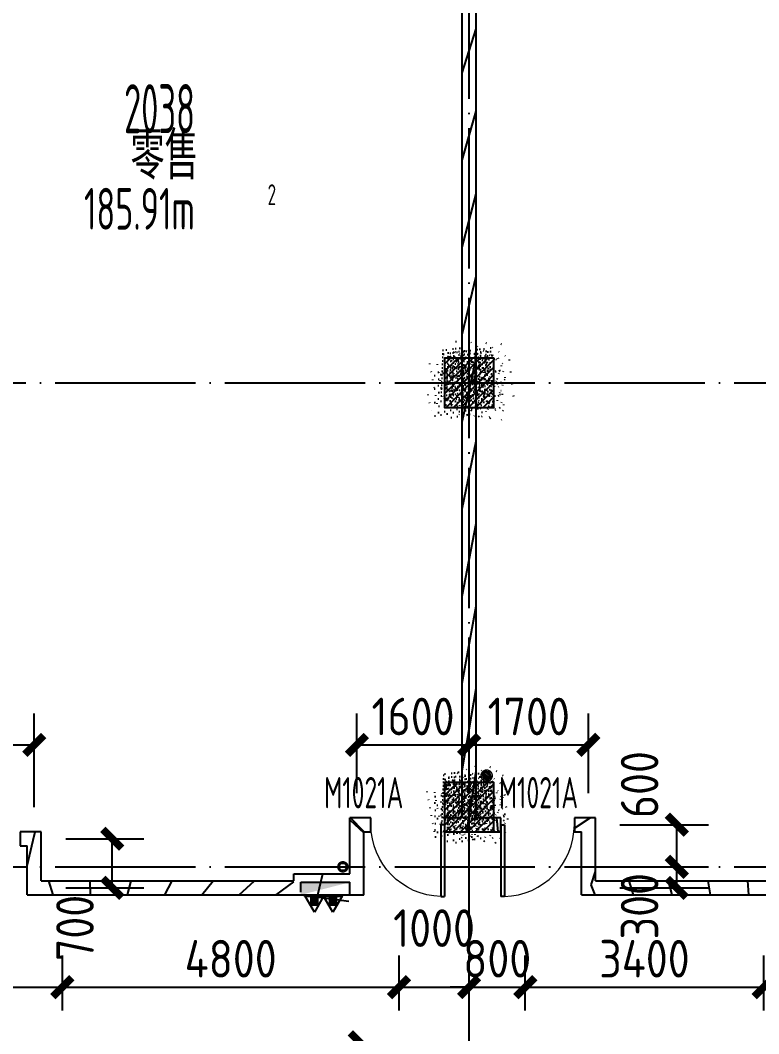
# Model space of a CAD drawing. Header units: inches. Extents: x 0 to 1813292486, y 0 to 3473589894.
# Drawn here: x 600669786 to 600680315, y 3473218138 to 3473232587 of the extents above; entities that cross this region are included whole.
import ezdxf
from ezdxf.enums import TextEntityAlignment as Align

# ---------------------------------------------------------------- set-up
doc = ezdxf.new("R2010")
doc.units = ezdxf.units.IN
doc.header["$LTSCALE"] = 1000
doc.header["$MEASUREMENT"] = 0
doc.linetypes.add('AX-MALL-GIRD-200$0$DOTE', pattern=[2.4200000000000004, 2, -0.2, 0.02, -0.2])
for name, color, linetype in [('A-Anno-Note', 241, 'Continuous'), ('AX-MALL-DIM-P02$0$A-Anno-Dims', 3, 'Continuous'), ('AX-MALL-DIM-P02$0$A-Detl-Thin', 131, 'Continuous'), ('AX-MALL-GIRD-200$0$A-Grid', 222, 'AX-MALL-GIRD-200$0$DOTE'), ('AX-MALL-P02-200$0$A-Anno-Note', 241, 'Continuous'), ('AX-MALL-WALL-P02$0$A-Anno-Note', 241, 'Continuous'), ('AX-MALL-WALL-P02-QT$0$A-Detl-Patt', 8, 'Continuous'), ('AX-MALL-WALL-P02-QT$0$A-Detl-Thin', 131, 'Continuous'), ('AX-MALL-WALL-P02-QT$0$A-Wall', 2, 'Continuous'), ('AX-MALL-WALL-P02-QT$0$A-Wall-Patt', 13, 'Continuous'), ('AX-MALL-WALL-P02-QT$0$A-Wind', 4, 'Continuous'), ('AX-MALL-WORD-P02$0$A-Anno-Note', 241, 'Continuous'), ('AX-MALL-WORD-P02$0$A-Spac-Iden', 231, 'Continuous'), ('AX-MALL-WORD-P02$0$A-Wind-Iden', 11, 'Continuous'), ('AX-MALL-ZTKD-P02$0$A-Anno-Note', 241, 'Continuous'), ('PX-MALL-P02-LG$0$P-Drain-Fldr', 4, 'Continuous'), ('PX-MALL-P02-LG$0$P-Drain-Fldr-ARCH', 161, 'Continuous'), ('PX-MALL-P02-LG$0$P-Drain-Fldr-W100', 4, 'Continuous'), ('PX-MALL-P02-LG$0$P-Drain-Fldr-W50', 4, 'Continuous'), ('PX-MALL-P02-LG$0$P-Exsh', 31, 'Continuous'), ('PX-MALL-P02-LG$0$P-Hydt-Boxx', 221, 'Continuous'), ('PX-MALL-P02-LG$0$P-Hydt-Pipe', 221, 'Continuous'), ('PX-MALL-P02-LG$0$P-Pipe-Risr', 7, 'Continuous'), ('PX-MALL-P02-LG$0$P-Pipe-Risr-Arch', 6, 'Continuous'), ('PX-MALL-P02-LG$0$P-Pipe-Risr-W100', 6, 'Continuous'), ('PX-MALL-P02-LG$0$P-Pipe-Risr-W50', 6, 'Continuous'), ('SX-MALL-WALL-R-BZ$0$S-COLU', 30, 'Continuous'), ('SX-MALL-WALL-R-BZ$0$S-PATT-WALL', 83, 'Continuous')]:
    doc.layers.add(name, color=color, linetype=linetype)
doc.styles.add('AX-MALL-DIM-P02$0$_TCH_DIM_T3', font='gbenor.shx')
doc.styles.add('AX-MALL-WORD-P02$0$_TCH_SPACE', font='gbenor.shx', dxfattribs={"bigfont": 'gbcbig.shx'})
doc.styles.add('AX-MALL-WORD-P02$0$_TCH_WINDOW', font='gbenor.shx', dxfattribs={"bigfont": 'gbcbig.shx'})
doc.styles.add('AX-MALL-WORD-P02$0$STANDARD', font='gbenor.shx', dxfattribs={"bigfont": 'gbcbig.shx'})
doc.styles.add('PX-MALL-P02-LG$0$jzfz', font='gbenor.shx', dxfattribs={"bigfont": 'gbcbig.shx'})
doc.dimstyles.new('AX-MALL-DIM-P02$0$_TCH_ARCH&&180', dxfattribs={"dimtxt": 535.5, "dimasz": 270, "dimexe": 450, "dimexo": 450, "dimgap": 137.25, "dimtad": 1, "dimdec": 0, "dimzin": 0, "dimdsep": 46, "dimtxsty": 'AX-MALL-DIM-P02$0$_TCH_DIM_T3', "dimblk": 'AX-MALL-DIM-P02$0$_ArchTick', "dimcen": 0.09, "dimclrt": 7, "dimazin": 2, "dimtfac": 1, "dimtdec": 0, "dimtix": 1, "dimtmove": 2, "dimatfit": 3, "dimfxl": 500, "dimtolj": 1, "dimtzin": 0, "dimarcsym": 0})
pattern_1 = [(24.56816130816271, (600578611.2237192, 3473080110.365553), (-31.18316059493327, 68.21004687955141), []), (29.56816130816269, (600578611.2237192, 3473080110.365553), (97.53445421719282, -46.37920051396389), [11.25, -123.75]), (334.5681613081628, (600578611.2237192, 3473080110.365553), (19.88439777927527, 112.9961142827297), [9, -99]), (80.01956130816268, (600578619.3515904, 3473080106.50062), (117.4189029658641, 66.61682168402376), [9.5610285, -105.1713168]), (25.75236130816271, (600578621.6965042, 3473080138.478197), (141.3476152528434, -79.15081592627133), [16.875, -185.625]), (76.20376130816268, (600578633.4754679, 3473080131.882288), (182.3878362876093, 87.98253897351975), [14.3415432, -157.75695]), (330.7523613081627, (600578621.6965042, 3473080138.478197), (182.3877676281842, 87.98268140648725), [13.49999999999997, -148.4999999999995]), (0.5681613081627113, (600578633.1346302, 3473080126.213644), (62.82047319493842, -87.84980448085341), [11.24999999999997, -123.7499999999997]), (305.5681613081627, (600578633.1346302, 3473080126.213644), (72.17288941707483, 89.18848104565322), [8.999999999999966, -98.99999999999973]), (51.01956130816269, (600578638.3696649, 3473080118.892823), (134.9933625472827, 1.338571315216136), [9.561028499999967, -105.1713167999997]), (17.06816130816274, (600578611.2237192, 3473080110.365553), (19.14085715648196, 46.15589493569758), [0.75, -97.8, 0.75, -100.5, 0.75, -99.375]), (347.0681613081627, (600578611.2237192, 3473080110.365553), (57.63084700165395, 41.66442755963357), [0.7499999999999979, -57.29999999999986, 0.7499999999999979, -95.54999999999973, 0.7499999999999979, -37.87499999999986]), (307.0681613081626, (600578579.8781208, 3473080122.042708), (73.85474000760384, -31.12342332406966), [0.75, -37.5, 0.75, -117, 0.75, -155.25]), (297.0681613081627, (600578565.8217986, 3473080127.2791), (87.21641676177077, -16.46683783357052), [0.75, -48.75, 0.75, -77.69999999999999, 0.75, -110.25])]
pattern_2 = [(45, (0, 359.0227), (-353.55353201463, 353.55353201463), [])]

# ---------------------------------------------------------------- blocks, each defined once
blk = doc.blocks.new('AX-MALL-WORD-P02')
at = {"layer": 'AX-MALL-WORD-P02$0$A-Anno-Note', "style": 'AX-MALL-WORD-P02$0$STANDARD', "width": 0.6}
blk.add_text('2038', height=700, rotation=339.5681613092015, dxfattribs=at).set_placement((600475372.195045, 3473057698.59818))
at = {"layer": 'AX-MALL-WORD-P02$0$A-Anno-Note', "style": 'AX-MALL-WORD-P02$0$STANDARD'}
blk.add_text('零售', height=675.177304964539, rotation=339.5681613092015, dxfattribs=at).set_placement((600475229.0411747, 3473057053.2169))
at = {"layer": 'AX-MALL-WORD-P02$0$A-Spac-Iden', "style": 'AX-MALL-WORD-P02$0$_TCH_SPACE', "width": 0.7}
for s, height, p in [('185.91m', 595, (600474357.2272136, 3473056610.284434)), ('2', 297.5, (600476932.706473, 3473056024.340251))]:
    blk.add_text(s, height=height, rotation=339.5681613093329, dxfattribs=at).set_placement(p)
at = {"layer": 'AX-MALL-WORD-P02$0$A-Wind-Iden', "style": 'AX-MALL-WORD-P02$0$_TCH_WINDOW', "width": 0.7}
for p in [(600474685.5885377, 3473047684.504422), (600477020.8787773, 3473046814.540282)]:
    blk.add_text('M1021A', height=446.25, rotation=339.5681612302259, dxfattribs=at).set_placement(p)
blk = doc.blocks.new('AX-MALL-GIRD-200')
at = {"layer": 'AX-MALL-GIRD-200$0$A-Grid'}
for p, q in [((600223757.4145118, 3473147635.412487), (600581653.41861, 3473014308.649205)), ((600221348.6739725, 3473141169.504273), (600579244.6780716, 3473007842.740992)), ((600466637.686063, 3473020157.616622), (600505367.2250125, 3473124121.343704))]:
    blk.add_line(p, q, dxfattribs=at)
blk = doc.blocks.new('AX-MALL-WALL-P02-QT$0$tj')
at = {"layer": 'AX-MALL-WALL-P02-QT$0$A-Detl-Patt'}
h = blk.add_hatch(dxfattribs=at)
h.set_pattern_fill('STEEL', color=256, scale=100.0000000000001, angle=50.43183869082386)
h.set_pattern_definition([(75.00000000004839, (-14278.19445574284, 156289.8254051208), (-153.3407249234246, 41.08752340989569), []), (75.00000000004839, (-14317.88195610046, 156358.5661673546), (-153.3407249234246, 41.08752340989569), [])])
edge = h.paths.add_edge_path()
edge.add_arc((274302.9537697641, 370915.3693751197), 354853.2281302969, 270.9601093956941, 275.9513128638887)
edge.add_line((311095.3180618286, 17974.67259407043), (323404.2928284407, 17664.898229599))
edge.add_arc((337498.5854798314, -5423.033113246463), 27049.98445535583, 84.4296474408203, 121.40245730350341, ccw=False)
edge.add_line((340124.270958662, 21499.21483898163), (352435.6233639717, 23411.5238032341))
edge.add_line((352435.6233639717, 23411.5238032341), (352460.3320846558, 23263.57286787033))
edge.add_arc((262948.9762239404, 558936.3422532297), 543099.989586636, 279.486523026639, 288.5053300047131)
edge.add_line((435325.042740941, 43917.80823612213), (435185.9318172932, 44187.60760259628))
edge.add_arc((262948.9762341097, 558936.342259489), 542799.9895904897, 279.51816553668203, 288.50044427399206, ccw=False)
edge.add_line((352706.5441896915, 23608.95860147476), (352681.7270303965, 23756.88773488998))
edge.add_line((352681.7270303965, 23756.88773488998), (340117.7681742907, 21803.84383869171))
edge.add_arc((337510.0970116529, -5455.006554111635), 27383.29552171703, 84.53552636432372, 121.2026843873002)
edge.add_line((323323.7129554749, 17967.02113437653), (311085.7617697716, 18275.00808191299))
edge.add_arc((274273.8104503512, 371474.5356685471), 355112.6948552598, 270.96411062040687, 275.9501261722048, ccw=False)
edge.add_line((280248.9759351015, 16412.11376953125), (280248.9759185314, 16111.96136569977))
blk = doc.blocks.new('SX-MALL-WALL-R-BZ')
at = {"layer": 'SX-MALL-WALL-R-BZ$0$S-PATT-WALL'}
h = blk.add_hatch(dxfattribs=at)
h.set_pattern_fill('钢筋混凝土', color=256, scale=15, pattern_type=2)
h.set_pattern_definition(pattern_1)
h.paths.add_polyline_path([(600478946.5921485, 3473052196.458375), (600479190.9571307, 3473052852.420078), (600478534.995428, 3473053096.78506), (600478290.6304458, 3473052440.823358)])
h = blk.add_hatch(dxfattribs=at)
h.set_pattern_fill('钢筋混凝土', color=256, scale=15, pattern_type=2)
h.set_pattern_definition(pattern_1)
h.paths.add_polyline_path([(600476834.5805168, 3473046527.075088), (600477078.9454991, 3473047183.03679), (600476422.9837962, 3473047427.401772), (600476178.6188141, 3473046771.44007)])
at = {"layer": 'SX-MALL-WALL-R-BZ$0$S-COLU'}
for points in [[(600478946.5921485, 3473052196.458375), (600479190.9571307, 3473052852.420078), (600478534.995428, 3473053096.78506), (600478290.6304458, 3473052440.823358)], [(600476834.5805168, 3473046527.075088), (600477078.9454991, 3473047183.03679), (600476422.9837962, 3473047427.401772), (600476178.6188141, 3473046771.44007)]]:
    blk.add_lwpolyline(points, close=True, dxfattribs=at)
blk = doc.blocks.new('SX-MALL-WALL-R-2F~3F')
blk.add_blockref('SX-MALL-WALL-R-BZ', (-1.192092895507812e-06, -9.5367431640625e-07))
blk = doc.blocks.new('SX-MALL-WALL-2F~3F')
blk.add_blockref('SX-MALL-WALL-R-2F~3F', (0, 0))
blk = doc.blocks.new('AX-MALL-WALL-P02-QT$0$$DorLib2D$00000001')
for p, q in [((0.45, 0.9750000000000001), (0.5000000000000002, 0.9750000000000001)), ((0.45, 0), (0.45, 0.9750000000000001)), ((0.5, 0), (0.5, 0.9750000000000001)), ((0.5, 0), (0.45, 0))]:
    blk.add_line(p, q)
at = {"lineweight": 13}
blk.add_arc((0.475, 0), 0.975, 91.4692835813538, 180, dxfattribs=at)
blk = doc.blocks.new('AX-MALL-WALL-P02-QT')
at = {"layer": 'AX-MALL-WALL-P02-QT$0$A-Wall-Patt'}
h = blk.add_hatch(dxfattribs=at)
h.set_pattern_fill('普通砖', color=256, scale=200, style=0)
h.set_pattern_definition(pattern_2)
h.paths.add_polyline_path([(600476553.1453671, 3473046774.202641), (600476670.1270374, 3473046801.7659), (600484446.5445666, 3473067676.410207), (600484259.1269374, 3473067746.228774), (600476482.7094083, 3473046871.584467)])
h = blk.add_hatch(dxfattribs=at)
h.set_pattern_fill('普通砖', color=256, scale=200, style=0)
h.set_pattern_definition(pattern_2)
h.paths.add_polyline_path([(600470288.7607925, 3473048005.163088), (600470545.996988, 3473048122.762151), (600470790.3619705, 3473048778.723855), (600470533.125775, 3473048661.124792)])
h = blk.add_hatch(dxfattribs=at)
h.set_pattern_fill('普通砖', color=256, scale=200, style=0)
h.set_pattern_definition(pattern_2)
h.paths.add_polyline_path([(600470790.3619705, 3473048778.723855), (600470509.2355261, 3473048883.451704), (600470439.4169598, 3473048696.034075), (600470533.125775, 3473048661.124792)])
h = blk.add_hatch(dxfattribs=at)
h.set_pattern_fill('普通砖', color=256, scale=200, style=0)
h.set_pattern_definition(pattern_2)
h.paths.add_polyline_path([(600470545.996988, 3473048122.762151), (600470288.7607925, 3473048005.163088), (600473849.6957484, 3473046678.610329), (600473919.5143148, 3473046866.027958)])
h = blk.add_hatch(dxfattribs=at)
h.set_pattern_fill('普通砖', color=256, scale=200, style=0)
h.set_pattern_definition(pattern_2)
h.paths.add_polyline_path([(600474704.094116, 3473046680.462507), (600474786.7838956, 3473046329.517497), (600475100.967436, 3473047172.896805), (600474983.3683733, 3473047430.133)])
h = blk.add_hatch(dxfattribs=at)
h.set_pattern_fill('普通砖', color=256, scale=200, style=0)
h.set_pattern_definition(pattern_2)
h.paths.add_polyline_path([(600475100.967436, 3473047172.896805), (600475194.6762501, 3473047137.987522), (600475264.4948167, 3473047325.40515), (600474983.3683733, 3473047430.133)])
h = blk.add_hatch(dxfattribs=at)
h.set_pattern_fill('普通砖', color=256, scale=200, style=0)
h.set_pattern_definition(pattern_2)
h.paths.add_polyline_path([(600473954.4235983, 3473046959.736772), (600473849.6957488, 3473046678.610328), (600474786.7838956, 3473046329.517497), (600474704.094116, 3473046680.462507)])
h = blk.add_hatch(dxfattribs=at)
h.set_pattern_fill('普通砖', color=256, scale=200, style=0)
h.set_pattern_definition(pattern_2)
h.paths.add_polyline_path([(600476482.7094083, 3473046871.584467), (600476248.4373702, 3473046958.857676), (600476178.6188035, 3473046771.440047), (600476506.5996557, 3473046649.257555), (600476553.1453675, 3473046774.202641)])
h = blk.add_hatch(dxfattribs=at)
h.set_pattern_fill('普通砖', color=256, scale=200, style=0)
h.set_pattern_definition(pattern_2)
h.paths.add_polyline_path([(600476506.5996566, 3473046649.257554), (600476928.2893234, 3473046492.16578), (600476998.1078899, 3473046679.583409), (600476670.1270374, 3473046801.7659), (600476553.1453671, 3473046774.202641)])
h = blk.add_hatch(dxfattribs=at)
h.set_pattern_fill('普通砖', color=256, scale=200, style=0)
h.set_pattern_definition(pattern_2)
h.paths.add_polyline_path([(600478263.1768872, 3473046208.308086), (600477982.050444, 3473046313.035935), (600477912.2318776, 3473046125.618306), (600478005.9406916, 3473046090.709023)])
h = blk.add_hatch(dxfattribs=at)
h.set_pattern_fill('普通砖', color=256, scale=200, style=0)
h.set_pattern_definition(pattern_2)
h.paths.add_polyline_path([(600477691.7571527, 3473045247.329718), (600477948.9933484, 3473045364.928781), (600478263.1768872, 3473046208.308086), (600478005.9406916, 3473046090.709023)])
h = blk.add_hatch(dxfattribs=at)
h.set_pattern_fill('普通砖', color=256, scale=200, style=0)
h.set_pattern_definition(pattern_2)
h.paths.add_polyline_path([(600477948.9933484, 3473045364.928781), (600477691.7571527, 3473045247.329718), (600488983.6693243, 3473041040.761096), (600489053.4878906, 3473041228.178725)])
at = {"layer": 'AX-MALL-WALL-P02-QT$0$A-Wall'}
for p, q in [((600476482.7094083, 3473046871.584467), (600484259.1269374, 3473067746.228774)), ((600476670.1270374, 3473046801.7659), (600484446.5445666, 3473067676.410207)), ((600470509.2355261, 3473048883.451704), (600470439.4169598, 3473048696.034075)), ((600470790.3619705, 3473048778.723855), (600470509.2355261, 3473048883.451704)), ((600470545.996988, 3473048122.762151), (600470790.3619705, 3473048778.723855)), ((600470288.7607925, 3473048005.163088), (600470533.125775, 3473048661.124792)), ((600470439.4169598, 3473048696.034075), (600470533.125775, 3473048661.124792)), ((600470545.996988, 3473048122.762151), (600473919.5143148, 3473046866.027958)), ((600470288.7607925, 3473048005.163088), (600473849.6957484, 3473046678.610329)), ((600474704.094116, 3473046680.462507), (600474983.3683733, 3473047430.133)), ((600475264.4948167, 3473047325.40515), (600474983.3683733, 3473047430.133)), ((600475194.6762501, 3473047137.987522), (600475264.4948167, 3473047325.40515)), ((600474786.7838956, 3473046329.517497), (600475100.967436, 3473047172.896805)), ((600475100.967436, 3473047172.896805), (600475194.6762501, 3473047137.987522)), ((600473919.5143148, 3473046866.027958), (600473954.4235983, 3473046959.736772)), ((600473954.4235983, 3473046959.736772), (600474704.094116, 3473046680.462507)), ((600476248.4373702, 3473046958.857676), (600476178.6188035, 3473046771.440047)), ((600476482.7094083, 3473046871.584467), (600476248.4373702, 3473046958.857676)), ((600476178.6188035, 3473046771.440047), (600476506.5996557, 3473046649.257555)), ((600476998.1078899, 3473046679.583409), (600476670.1270374, 3473046801.7659)), ((600473849.6957488, 3473046678.610328), (600474786.7838956, 3473046329.517497)), ((600476506.5996566, 3473046649.257554), (600476928.2893234, 3473046492.16578)), ((600476928.2893234, 3473046492.16578), (600476998.1078899, 3473046679.583409)), ((600477982.050444, 3473046313.035935), (600477912.2318776, 3473046125.618306)), ((600478263.1768872, 3473046208.308086), (600477982.050444, 3473046313.035935)), ((600477948.9933484, 3473045364.928781), (600478263.1768872, 3473046208.308086)), ((600477691.7571527, 3473045247.329718), (600478005.9406916, 3473046090.709023)), ((600477912.2318776, 3473046125.618306), (600478005.9406916, 3473046090.709023)), ((600477948.9933484, 3473045364.928781), (600489053.4878906, 3473041228.178725)), ((600477691.7571527, 3473045247.329718), (600488983.6693243, 3473041040.761096))]:
    blk.add_line(p, q, dxfattribs=at)
at = {"layer": 'AX-MALL-WALL-P02-QT$0$A-Detl-Thin'}
blk.add_blockref('SX-MALL-WALL-2F~3F', (0, 0), dxfattribs=at)
at = {"layer": 'AX-MALL-WALL-P02-QT$0$A-Detl-Thin', "rotation": 339.5681613091762}
blk.add_blockref('AX-MALL-WALL-P02-QT$0$tj', (600144118.6961328, 3473128496.287411), dxfattribs=at)
at = {"layer": 'AX-MALL-WALL-P02-QT$0$A-Wind'}
blk.add_blockref('AX-MALL-GIRD-200', (0, 0), dxfattribs=at)
at = {"layer": 'AX-MALL-WALL-P02-QT$0$A-Wind', "xscale": -1050, "zscale": 200}
for p, yscale, rotation in [((600475721.5568101, 3473047048.422599), 1050, 159.5681612117098), ((600477455.1698837, 3473046402.600857), -1050, 339.5681612993193)]:
    blk.add_blockref('AX-MALL-WALL-P02-QT$0$$DorLib2D$00000001', p, dxfattribs=dict(at, yscale=yscale, rotation=rotation))
blk = doc.blocks.new('AX-MALL-WALL-P02')
at = {"layer": 'AX-MALL-WALL-P02$0$A-Anno-Note'}
blk.add_blockref('AX-MALL-WORD-P02', (0, 0), dxfattribs=at)
blk.add_blockref('AX-MALL-WALL-P02-QT', (0, 0), dxfattribs=at)
blk = doc.blocks.new('PX-MALL-P02-LG$0$XHS1')
at = {"layer": 'PX-MALL-P02-LG$0$P-Hydt-Boxx', "ltscale": 0.7}
for p, q in [((350.0030006170273, 240), (-332.898939371109, 327.2950124740601)), ((350.0030006170273, 240), (-349.9969996213913, 240)), ((-349.9969997406006, 239.9999995231628), (-349.9969996213913, 60)), ((350.0030003786087, 200), (350.003000497818, 60)), ((350.0030006170273, 60), (-349.996999502182, 60))]:
    blk.add_line(p, q, dxfattribs=at)
blk.add_solid([(350.0030006170273, 240), (350.0030002593994, 60.00000047683716), (-349.9969996213913, 60)], dxfattribs=at)
blk = doc.blocks.new('PX-MALL-P02-LG$0$MHQ')
at = {"layer": 'PX-MALL-P02-LG$0$P-Exsh', "ltscale": 0.7}
h = blk.add_hatch(dxfattribs=at)
h.set_pattern_fill('ANSI31', color=256, scale=25, style=0)
h.set_pattern_definition([(45, (-160019.2306599375, -42228.3236173685), (-28.0633003783411, 28.0633003783411), [])])
h.paths.add_polyline_path([(-75.0000000015425, 185.1731819980414), (75, 185.1731819980414), (75, 35.17318199802685), (-75.0000000015425, 35.17318199802685)])
for points in [[(0, 346.4101615137042), (-200, -1.455191522836685e-11), (200, -1.455191522836685e-11)], [(0, 346.4101615137042), (-200, -1.455191522836685e-11), (200, -1.455191522836685e-11)], [(0, 346.4101615137042), (-200, -1.455191522836685e-11), (200, -1.455191522836685e-11)], [(-75.0000000015425, 185.1731819980414), (75, 185.1731819980414), (75, 35.17318199802685), (-75.0000000015425, 35.17318199802685)]]:
    blk.add_lwpolyline(points, close=True, dxfattribs=at)
blk = doc.blocks.new('PX-MALL-P02-LG$0$20200929200250')
at = {"layer": 'PX-MALL-P02-LG$0$P-Exsh', "ltscale": 0.7, "xscale": 0.6600000001490116, "yscale": 0.6600000001490116, "zscale": 0.6600000001490116}
for p in [(-132.0000001192093, 40), (131.9999997615814, 40)]:
    blk.add_blockref('PX-MALL-P02-LG$0$MHQ', p, dxfattribs=at)
blk = doc.blocks.new('PX-MALL-P02-LG$0$20211220143732')
at = {"layer": 'PX-MALL-P02-LG$0$P-Exsh'}
blk.add_blockref('PX-MALL-P02-LG$0$20200929200250', (-374.9999999407155, 219.6219584928522), dxfattribs=at)
at = {"layer": 'PX-MALL-P02-LG$0$P-Hydt-Boxx', "ltscale": 0.7, "xscale": -1}
blk.add_blockref('PX-MALL-P02-LG$0$XHS1', (-349.9969999989844, 0), dxfattribs=at)
blk = doc.blocks.new('PX-MALL-P02-LG$0$P-Risr')
at = {"layer": 'PX-MALL-P02-LG$0$P-Pipe-Risr-W50'}
h = blk.add_hatch(color=0, dxfattribs=at)
edge = h.paths.add_edge_path()
edge.add_ellipse((0, 0), major_axis=(47.05795628796547, 47.05795628796547), ratio=0.9999999999999695, start_angle=225.0000000000009, end_angle=405.0000000000009, ccw=False)
edge.add_ellipse((0, 0), major_axis=(47.05795628796764, 47.05795628796764), ratio=0.9999999999998785, start_angle=133.9675974886221, end_angle=225.0000000000035, ccw=False)
edge.add_line((-66.53919663240958, 1.199087783927098), (-54.4367953546693, 1.199087783927098))
edge.add_ellipse((0, 0), major_axis=(-38.50196423560672, 38.50196423560672), ratio=0.9999999999999859, start_angle=43.73814098242129, end_angle=134.9999999999996)
edge.add_ellipse((0, 0), major_axis=(38.50196423561096, 38.50196423561096), ratio=0.9999999999998216, start_angle=225.0000000000051, end_angle=405.0000000000051)
edge.add_ellipse((0, 0), major_axis=(38.50196423560679, 38.50196423560679), ratio=0.9999999999999831, start_angle=45.00000000000048, end_angle=133.7381409824204)
edge.add_line((-54.43679535467527, 1.199087783927098), (-66.53919663241555, 1.199087783927098))
edge.add_ellipse((0, 0), major_axis=(-47.05795628796762, 47.05795628796762), ratio=0.9999999999998742, start_angle=-45.00000000000358, end_angle=43.967597488629224, ccw=False)
at = {"layer": 'PX-MALL-P02-LG$0$P-Pipe-Risr-Arch', "ltscale": 0.7}
blk.add_circle((0, 0), 59.29000000000001, dxfattribs=at)
at = {"layer": 'PX-MALL-P02-LG$0$P-Pipe-Risr-W100', "color": 0, "const_width": 15}
blk.add_lwpolyline([(-75, 0, 1), (75, 0, 1)], format="xyb", close=True, dxfattribs=at)
at = {"layer": 'PX-MALL-P02-LG$0$P-Pipe-Risr-W50'}
blk.add_circle((0, 0), 54.45000000000001, dxfattribs=at)
at = {"layer": 'PX-MALL-P02-LG$0$P-Pipe-Risr', "style": 'PX-MALL-P02-LG$0$jzfz', "width": 0.6, "flags": 1}
for tag, p in [('SYS-MARK', (0.3310501334344735, -45.65933377496549)), ('RANGE', (0.3337570973526454, -45.67887874227017))]:
    blk.add_attdef(tag, text='', height=0.015625, dxfattribs=at).set_placement(p, align=Align.MIDDLE)
blk = doc.blocks.new('PX-MALL-P02-LG$0$A$C5A9C1854')
at = {"layer": 'PX-MALL-P02-LG$0$P-Drain-Fldr-W50', "ltscale": 0.7}
for p, q in [((16.81565596797736, -52.36634142627008), (-52.36634142621187, 16.81565596791916)), ((38.89087296527578, -38.89087296521757), (-38.89087296527578, 38.89087296521757)), ((52.36634142632829, -16.81565596791916), (-16.81565596786095, 52.36634142627008))]:
    blk.add_line(p, q, dxfattribs=at)
at = {"layer": 'PX-MALL-P02-LG$0$P-Drain-Fldr-W50', "ltscale": 0.7, "const_width": 13.75}
blk.add_lwpolyline([(-54.99999999994179, 0, 1), (55.00000000005821, 0, 1)], format="xyb", close=True, dxfattribs=at)
blk = doc.blocks.new('PX-MALL-P02-LG$0$A$C7D2520B3')
at = {"layer": 'PX-MALL-P02-LG$0$P-Drain-Fldr', "ltscale": 0.7}
for p, q in [((25.22348395196605, -78.54951213940512), (-78.54951213931781, 25.22348395187873)), ((58.33630944791366, -58.33630944788456), (-58.33630944791366, 58.33630944788456)), ((78.54951213949244, -25.22348395187873), (-25.22348395179142, 78.54951213940512))]:
    blk.add_line(p, q, dxfattribs=at)
at = {"layer": 'PX-MALL-P02-LG$0$P-Drain-Fldr', "ltscale": 0.7, "const_width": 20}
blk.add_lwpolyline([(5.820766091346741e-11, -80, 1), (5.820766091346741e-11, 80, 1)], format="xyb", close=True, dxfattribs=at)
blk = doc.blocks.new('PX-MALL-P02-LG$0$A$C2257314B')
at = {"layer": 'PX-MALL-P02-LG$0$P-Drain-Fldr-ARCH', "ltscale": 0.7}
for p, q in [((16.81565596797736, -52.36634142627008), (-52.36634142621187, 16.81565596791916)), ((38.89087296527578, -38.89087296521757), (-38.89087296527578, 38.89087296521757)), ((52.36634142632829, -16.81565596791916), (-16.81565596786095, 52.36634142627008))]:
    blk.add_line(p, q, dxfattribs=at)
for start, end in [(0, 180), (180, 0)]:
    blk.add_arc((5.820766091346741e-11, -1.77635683940025e-15), 55, start, end, dxfattribs=at)
blk = doc.blocks.new('PX-MALL-P02-LG$0$P-Drain-Fldr')
blk.add_blockref('PX-MALL-P02-LG$0$A$C2257314B', (0, 0))
at = {"layer": 'PX-MALL-P02-LG$0$P-Drain-Fldr-W100'}
blk.add_blockref('PX-MALL-P02-LG$0$A$C7D2520B3', (0, 0), dxfattribs=at)
at = {"layer": 'PX-MALL-P02-LG$0$P-Drain-Fldr-W50'}
blk.add_blockref('PX-MALL-P02-LG$0$A$C5A9C1854', (0, 0), dxfattribs=at)
blk = doc.blocks.new('PX-MALL-P02-LG')
at = {"layer": 'PX-MALL-P02-LG$0$P-Drain-Fldr', "rotation": 339.5681613098699}
blk.add_blockref('PX-MALL-P02-LG$0$P-Drain-Fldr', (600477020.1459657, 3473047311.654887), dxfattribs=at)
at = {"layer": 'PX-MALL-P02-LG$0$P-Exsh', "xscale": -1, "rotation": 159.5681602138725}
blk.add_blockref('PX-MALL-P02-LG$0$20211220143732', (600474683.148546, 3473046624.237217), dxfattribs=at)
at = {"layer": 'PX-MALL-P02-LG$0$P-Hydt-Pipe', "color": 221, "rotation": 69.56816082644586}
blk.add_blockref('PX-MALL-P02-LG$0$P-Risr', (600474645.2945856, 3473046809.080606), dxfattribs=at)
blk = doc.blocks.new('AX-MALL-ZTKD-P02')
at = {"layer": 'AX-MALL-ZTKD-P02$0$A-Anno-Note'}
blk.add_blockref('AX-MALL-GIRD-200', (0, 0), dxfattribs=at)
blk = doc.blocks.new('AX-MALL-DIM-P02$0$_ArchTick')
at = {"color": 0, "linetype": 'ByBlock', "const_width": 0.4}
blk.add_lwpolyline([(-0.5, -0.5), (0.5, 0.5)], dxfattribs=at)
blk = doc.blocks.new('*D872')
at = {"layer": 'AX-MALL-DIM-P02$0$A-Anno-Dims', "color": 0, "lineweight": -2, "transparency": 16777216}
for p, q in [((600463809.1032306, 3473048658.255572), (600464082.9968756, 3473049393.483056)), ((600463925.9051851, 3473048971.793358), (600470298.104919, 3473046597.963418)), ((600470181.3029644, 3473046284.425632), (600470455.1966095, 3473047019.653116))]:
    blk.add_line(p, q, dxfattribs=at)
at = {"layer": 'AX-MALL-DIM-P02$0$A-Anno-Dims', "color": 0, "lineweight": -2, "transparency": 16777216, "xscale": 270, "yscale": 270, "zscale": 270}
for p, rotation in [((600463925.9051851, 3473048971.793358), 159.5681726845901), ((600470298.104919, 3473046597.963418), 339.5681726845901)]:
    blk.add_blockref('AX-MALL-DIM-P02$0$_ArchTick', p, dxfattribs=dict(at, rotation=rotation))
at = {"layer": 'AX-MALL-DIM-P02$0$A-Anno-Dims', "color": 7, "transparency": 16777216, "insert": (600467253.3875735, 3473048164.399116), "char_height": 535.5, "attachment_point": 5, "rotation": 339.5681726845901, "style": 'AX-MALL-DIM-P02$0$_TCH_DIM_T3'}
blk.add_mtext('\\A1;6800', dxfattribs=at)
blk = doc.blocks.new('*D873')
at = {"layer": 'AX-MALL-DIM-P02$0$A-Anno-Dims', "color": 0, "lineweight": -2, "transparency": 16777216}
for p, q in [((600470181.3029644, 3473046284.425633), (600470455.1966093, 3473047019.653116)), ((600470298.1049187, 3473046597.963418), (600474796.1285111, 3473044922.318662)), ((600474679.3265568, 3473044608.780876), (600474953.2202016, 3473045344.008359))]:
    blk.add_line(p, q, dxfattribs=at)
at = {"layer": 'AX-MALL-DIM-P02$0$A-Anno-Dims', "color": 0, "lineweight": -2, "transparency": 16777216, "xscale": 270, "yscale": 270, "zscale": 270}
for p, rotation in [((600470298.1049187, 3473046597.963418), 159.5681726857339), ((600474796.1285111, 3473044922.318662), 339.5681726857339)]:
    blk.add_blockref('AX-MALL-DIM-P02$0$_ArchTick', p, dxfattribs=dict(at, rotation=rotation))
at = {"layer": 'AX-MALL-DIM-P02$0$A-Anno-Dims', "color": 7, "transparency": 16777216, "insert": (600472688.4992362, 3473046139.661768), "char_height": 535.5, "attachment_point": 5, "rotation": 339.5681726857338, "style": 'AX-MALL-DIM-P02$0$_TCH_DIM_T3'}
blk.add_mtext('\\A1;4800', dxfattribs=at)
blk = doc.blocks.new('*D874')
at = {"layer": 'AX-MALL-DIM-P02$0$A-Anno-Dims', "color": 0, "lineweight": -2, "transparency": 16777216}
for p, q in [((600474679.326557, 3473044608.780876), (600474953.2202016, 3473045344.008358)), ((600474796.1285113, 3473044922.318661), (600475733.21688, 3473044573.225959)), ((600475616.4149257, 3473044259.688174), (600475890.3085703, 3473044994.915656))]:
    blk.add_line(p, q, dxfattribs=at)
at = {"layer": 'AX-MALL-DIM-P02$0$A-Anno-Dims', "color": 0, "lineweight": -2, "transparency": 16777216, "xscale": 270, "yscale": 270, "zscale": 270}
for p, rotation in [((600474796.1285113, 3473044922.318661), 159.5681726915037), ((600475733.21688, 3473044573.225959), 339.5681726915037)]:
    blk.add_blockref('AX-MALL-DIM-P02$0$_ArchTick', p, dxfattribs=dict(at, rotation=rotation))
at = {"layer": 'AX-MALL-DIM-P02$0$A-Anno-Dims', "color": 7, "transparency": 16777216, "insert": (600475558.434157, 3473045536.332044), "char_height": 535.5, "attachment_point": 5, "rotation": 339.5681726915037, "style": 'AX-MALL-DIM-P02$0$_TCH_DIM_T3'}
blk.add_mtext('\\A1;1000', dxfattribs=at)
blk = doc.blocks.new('*D875')
at = {"layer": 'AX-MALL-DIM-P02$0$A-Anno-Dims', "color": 0, "lineweight": -2, "transparency": 16777216}
for p, q in [((600475616.4149253, 3473044259.688174), (600475890.3085704, 3473044994.915657)), ((600476366.0854026, 3473043980.414093), (600476639.9790477, 3473044715.641576)), ((600475733.2168798, 3473044573.225959), (600475480.2030616, 3473044667.480974)), ((600475733.2168798, 3473044573.225959), (600476482.8873571, 3473044293.951879)), ((600476482.8873571, 3473044293.951879), (600476735.9011754, 3473044199.696864))]:
    blk.add_line(p, q, dxfattribs=at)
at = {"layer": 'AX-MALL-DIM-P02$0$A-Anno-Dims', "color": 0, "lineweight": -2, "transparency": 16777216, "xscale": 270, "yscale": 270, "zscale": 270}
for p, rotation in [((600475733.2168798, 3473044573.225959), 339.56817269123), ((600476482.8873571, 3473044293.951879), 159.56817269123)]:
    blk.add_blockref('AX-MALL-DIM-P02$0$_ArchTick', p, dxfattribs=dict(at, rotation=rotation))
at = {"layer": 'AX-MALL-DIM-P02$0$A-Anno-Dims', "color": 7, "transparency": 16777216, "insert": (600476249.4346399, 3473044813.109646), "char_height": 535.5, "attachment_point": 5, "rotation": 339.56817269123, "style": 'AX-MALL-DIM-P02$0$_TCH_DIM_T3'}
blk.add_mtext('\\A1;800', dxfattribs=at)
blk = doc.blocks.new('*D876')
at = {"layer": 'AX-MALL-DIM-P02$0$A-Anno-Dims', "color": 0, "lineweight": -2, "transparency": 16777216}
for p, q in [((600476366.0854028, 3473043980.414093), (600476639.9790477, 3473044715.641575)), ((600476482.8873571, 3473044293.951878), (600479668.9872487, 3473043107.036899)), ((600479552.1852946, 3473042793.499114), (600479826.0789392, 3473043528.726596))]:
    blk.add_line(p, q, dxfattribs=at)
at = {"layer": 'AX-MALL-DIM-P02$0$A-Anno-Dims', "color": 0, "lineweight": -2, "transparency": 16777216, "xscale": 270, "yscale": 270, "zscale": 270}
for p, rotation in [((600476482.8873571, 3473044293.951878), 159.568172687037), ((600479668.9872487, 3473043107.036899), 339.568172687037)]:
    blk.add_blockref('AX-MALL-DIM-P02$0$_ArchTick', p, dxfattribs=dict(at, rotation=rotation))
at = {"layer": 'AX-MALL-DIM-P02$0$A-Anno-Dims', "color": 7, "transparency": 16777216, "insert": (600478217.3198246, 3473044080.015116), "char_height": 535.5, "attachment_point": 5, "rotation": 339.56817268703696, "style": 'AX-MALL-DIM-P02$0$_TCH_DIM_T3'}
blk.add_mtext('\\A1;3400', dxfattribs=at)
blk = doc.blocks.new('*D877')
at = {"layer": 'AX-MALL-DIM-P02$0$A-Anno-Dims', "color": 0, "lineweight": -2, "transparency": 16777216}
for p, q in [((600479552.1852946, 3473042793.499114), (600479826.0789394, 3473043528.726596)), ((600479668.9872489, 3473043107.036899), (600482855.0871564, 3473041920.121914)), ((600482738.2852019, 3473041606.584128), (600483012.178847, 3473042341.811611))]:
    blk.add_line(p, q, dxfattribs=at)
at = {"layer": 'AX-MALL-DIM-P02$0$A-Anno-Dims', "color": 0, "lineweight": -2, "transparency": 16777216, "xscale": 270, "yscale": 270, "zscale": 270}
for p, rotation in [((600479668.9872489, 3473043107.036899), 159.5681726831193), ((600482855.0871564, 3473041920.121914), 339.5681726831193)]:
    blk.add_blockref('AX-MALL-DIM-P02$0$_ArchTick', p, dxfattribs=dict(at, rotation=rotation))
at = {"layer": 'AX-MALL-DIM-P02$0$A-Anno-Dims', "color": 7, "transparency": 16777216, "insert": (600481403.4197241, 3473042893.100134), "char_height": 535.5, "attachment_point": 5, "rotation": 339.56817268311926, "style": 'AX-MALL-DIM-P02$0$_TCH_DIM_T3'}
blk.add_mtext('\\A1;3400', dxfattribs=at)
blk = doc.blocks.new('*D889')
at = {"layer": 'AX-MALL-DIM-P02$0$A-Anno-Dims', "color": 0, "lineweight": -2, "transparency": 16777216}
for p, q in [((600468757.241724, 3473049909.618219), (600469224.3920732, 3473051163.614336)), ((600469067.3002989, 3473050741.92467), (600471128.894222, 3473049973.920441)), ((600470818.8356471, 3473049141.61399), (600471285.9859962, 3473050395.610107))]:
    blk.add_line(p, q, dxfattribs=at)
at = {"layer": 'AX-MALL-DIM-P02$0$A-Anno-Dims', "color": 0, "lineweight": -2, "transparency": 16777216, "xscale": 270, "yscale": 270, "zscale": 270}
for p, rotation in [((600469067.3002989, 3473050741.92467), 159.5681613263991), ((600471128.894222, 3473049973.920441), 339.5681613263991)]:
    blk.add_blockref('AX-MALL-DIM-P02$0$_ArchTick', p, dxfattribs=dict(at, rotation=rotation))
at = {"layer": 'AX-MALL-DIM-P02$0$A-Anno-Dims', "color": 7, "transparency": 16777216, "insert": (600470239.4798572, 3473050737.443255), "char_height": 535.5, "attachment_point": 5, "rotation": 339.56816132639915, "style": 'AX-MALL-DIM-P02$0$_TCH_DIM_T3'}
blk.add_mtext('\\A1;2200', dxfattribs=at)
blk = doc.blocks.new('*D890')
at = {"layer": 'AX-MALL-DIM-P02$0$A-Anno-Dims', "color": 0, "lineweight": -2, "transparency": 16777216}
for p, q in [((600471083.4383569, 3473048562.830754), (600472124.8239704, 3473048174.884054)), ((600471458.7693217, 3473047676.014126), (600471703.1343045, 3473048331.975829)), ((600470839.073374, 3473047906.869051), (600471880.4589876, 3473047518.922352))]:
    blk.add_line(p, q, dxfattribs=at)
at = {"layer": 'AX-MALL-DIM-P02$0$A-Anno-Dims', "color": 0, "lineweight": -2, "transparency": 16777216, "xscale": 270, "yscale": 270, "zscale": 270}
for p, rotation in [((600471703.1343045, 3473048331.975829), 69.56816125603848), ((600471458.7693217, 3473047676.014126), 249.5681612560385)]:
    blk.add_blockref('AX-MALL-DIM-P02$0$_ArchTick', p, dxfattribs=dict(at, rotation=rotation))
at = {"layer": 'AX-MALL-DIM-P02$0$A-Anno-Dims', "color": 7, "transparency": 16777216, "insert": (600470761.5118705, 3473047325.414855), "char_height": 535.5, "attachment_point": 5, "rotation": 69.56816125603848, "style": 'AX-MALL-DIM-P02$0$_TCH_DIM_T3'}
blk.add_mtext('\\A1;700', dxfattribs=at)
blk = doc.blocks.new('*D891')
at = {"layer": 'AX-MALL-DIM-P02$0$A-Anno-Dims', "color": 0, "lineweight": -2, "transparency": 16777216}
for p, q in [((600475199.2644972, 3473047723.202774), (600475596.5962898, 3473048789.781287)), ((600475439.5045155, 3473048368.09162), (600476938.8407326, 3473047809.544885)), ((600476698.6007142, 3473047164.656038), (600477095.9325068, 3473048231.234551))]:
    blk.add_line(p, q, dxfattribs=at)
at = {"layer": 'AX-MALL-DIM-P02$0$A-Anno-Dims', "color": 0, "lineweight": -2, "transparency": 16777216, "xscale": 270, "yscale": 270, "zscale": 270}
for p, rotation in [((600475439.5045155, 3473048368.09162), 159.5681613160748), ((600476938.8407326, 3473047809.544885), 339.5681613160748)]:
    blk.add_blockref('AX-MALL-DIM-P02$0$_ArchTick', p, dxfattribs=dict(at, rotation=rotation))
at = {"layer": 'AX-MALL-DIM-P02$0$A-Anno-Dims', "color": 7, "transparency": 16777216, "insert": (600476330.5552211, 3473048468.338952), "char_height": 535.5, "attachment_point": 5, "rotation": 339.5681613160748, "style": 'AX-MALL-DIM-P02$0$_TCH_DIM_T3'}
blk.add_mtext('\\A1;1600', dxfattribs=at)
blk = doc.blocks.new('*D892')
at = {"layer": 'AX-MALL-DIM-P02$0$A-Anno-Dims', "color": 0, "lineweight": -2, "transparency": 16777216}
for p, q in [((600476698.6007142, 3473047164.656037), (600477095.9325068, 3473048231.23455)), ((600476938.8407326, 3473047809.544885), (600478531.890583, 3473047216.08707)), ((600478291.6505647, 3473046571.198223), (600478688.9823573, 3473047637.776736))]:
    blk.add_line(p, q, dxfattribs=at)
at = {"layer": 'AX-MALL-DIM-P02$0$A-Anno-Dims', "color": 0, "lineweight": -2, "transparency": 16777216, "xscale": 270, "yscale": 270, "zscale": 270}
for p, rotation in [((600476938.8407326, 3473047809.544885), 159.5681613077348), ((600478531.890583, 3473047216.08707), 339.5681613077348)]:
    blk.add_blockref('AX-MALL-DIM-P02$0$_ArchTick', p, dxfattribs=dict(at, rotation=rotation))
at = {"layer": 'AX-MALL-DIM-P02$0$A-Anno-Dims', "color": 7, "transparency": 16777216, "insert": (600477876.7482547, 3473047892.336677), "char_height": 535.5, "attachment_point": 5, "rotation": 339.56816130773484, "style": 'AX-MALL-DIM-P02$0$_TCH_DIM_T3'}
blk.add_mtext('\\A1;1700', dxfattribs=at)
blk = doc.blocks.new('*D893')
at = {"layer": 'AX-MALL-DIM-P02$0$A-Anno-Dims', "color": 0, "lineweight": -2, "transparency": 16777216}
for p, q in [((600478346.7927657, 3473045430.163919), (600479528.6272366, 3473044989.895899)), ((600478242.0649161, 3473045149.037475), (600479423.8993871, 3473044708.769455)), ((600479002.2097211, 3473044865.861229), (600479106.9375706, 3473045146.987674))]:
    blk.add_line(p, q, dxfattribs=at)
at = {"layer": 'AX-MALL-DIM-P02$0$A-Anno-Dims', "color": 0, "lineweight": -2, "transparency": 16777216, "xscale": 270, "yscale": 270, "zscale": 270}
for p, rotation in [((600479106.9375706, 3473045146.987674), 69.56816129087792), ((600479002.2097211, 3473044865.861229), 249.5681612908779)]:
    blk.add_blockref('AX-MALL-DIM-P02$0$_ArchTick', p, dxfattribs=dict(at, rotation=rotation))
at = {"layer": 'AX-MALL-DIM-P02$0$A-Anno-Dims', "color": 7, "transparency": 16777216, "insert": (600478413.3512316, 3473044806.24296), "char_height": 535.5, "attachment_point": 5, "rotation": 69.56816129087792, "style": 'AX-MALL-DIM-P02$0$_TCH_DIM_T3'}
blk.add_mtext('\\A1;300', dxfattribs=at)
blk = doc.blocks.new('*D894')
at = {"layer": 'AX-MALL-DIM-P02$0$A-Anno-Dims', "color": 0, "lineweight": -2, "transparency": 16777216}
for p, q in [((600478556.2484562, 3473045992.416783), (600479738.0829271, 3473045552.148764)), ((600479106.9375707, 3473045146.987674), (600479316.3932611, 3473045709.240538)), ((600478346.7927659, 3473045430.163919), (600479528.6272367, 3473044989.8959))]:
    blk.add_line(p, q, dxfattribs=at)
at = {"layer": 'AX-MALL-DIM-P02$0$A-Anno-Dims', "color": 0, "lineweight": -2, "transparency": 16777216, "xscale": 270, "yscale": 270, "zscale": 270}
for p, rotation in [((600479316.3932611, 3473045709.240538), 69.56816128025325), ((600479106.9375707, 3473045146.987674), 249.5681612802533)]:
    blk.add_blockref('AX-MALL-DIM-P02$0$_ArchTick', p, dxfattribs=dict(at, rotation=rotation))
at = {"layer": 'AX-MALL-DIM-P02$0$A-Anno-Dims', "color": 7, "transparency": 16777216, "insert": (600479018.4631006, 3473046430.576397), "char_height": 535.5, "attachment_point": 5, "rotation": 69.56816128025325, "style": 'AX-MALL-DIM-P02$0$_TCH_DIM_T3'}
blk.add_mtext('\\A1;600', dxfattribs=at)
blk = doc.blocks.new('*D913')
at = {"layer": 'AX-MALL-DIM-P02$0$A-Anno-Dims', "color": 0, "lineweight": -2, "transparency": 16777216}
for p, q in [((600474100.5433571, 3473044344.177745), (600473576.8012824, 3473044539.287036)), ((600473789.0352496, 3473043819.942376), (600473998.4909483, 3473044382.195262)), ((600473891.0876583, 3473043781.924859), (600473367.3455837, 3473043977.034151))]:
    blk.add_line(p, q, dxfattribs=at)
at = {"layer": 'AX-MALL-DIM-P02$0$A-Anno-Dims', "color": 0, "lineweight": -2, "transparency": 16777216, "xscale": 270, "yscale": 270, "zscale": 270}
for p, rotation in [((600473998.4909483, 3473044382.195262), 69.56816125950802), ((600473789.0352496, 3473043819.942376), 249.568161259508)]:
    blk.add_blockref('AX-MALL-DIM-P02$0$_ArchTick', p, dxfattribs=dict(at, rotation=rotation))
at = {"layer": 'AX-MALL-DIM-P02$0$A-Anno-Dims', "color": 7, "transparency": 16777216, "insert": (600473091.7777979, 3473043469.343103), "char_height": 535.5, "attachment_point": 5, "rotation": 69.56816125950802, "style": 'AX-MALL-DIM-P02$0$_TCH_DIM_T3'}
blk.add_mtext('\\A1;600', dxfattribs=at)
blk = doc.blocks.new('AX-MALL-DIM-P02')
at = {"layer": 'AX-MALL-DIM-P02$0$A-Detl-Thin'}
blk.add_blockref('AX-MALL-ZTKD-P02', (-2.384185791015625e-06, 9.5367431640625e-07), dxfattribs=at)
at = {"layer": 'AX-MALL-DIM-P02$0$A-Anno-Dims'}
for p1, p2, distance, picture, middle in [((600468600.1499498, 3473049487.928554), (600470661.7438729, 3473048719.924325), 1338.1837347873873, '*D889', (600470239.4798572, 3473050737.443255)), ((600463652.01154, 3473048236.565876), (600470024.2112739, 3473045862.735936), 784.5872665634753, '*D872', (600467253.3875735, 3473048164.399116)), ((600475042.172723, 3473047301.513108), (600476541.5089402, 3473046742.966372), 1138.183762807772, '*D891', (600476330.5552211, 3473048468.338952)), ((600476541.50894, 3473046742.966372), (600478134.5587903, 3473046149.508558), 1138.1837620389401, '*D892', (600477876.7482547, 3473047892.336677)), ((600470024.2112739, 3473045862.735936), (600474522.2348664, 3473044187.091179), 784.5872677791458, '*D873', (600472688.4992362, 3473046139.661768)), ((600475459.3232352, 3473043837.998477), (600476208.9937123, 3473043558.724396), 784.5872673739223, '*D875', (600476249.4346399, 3473044813.109646)), ((600476208.9937123, 3473043558.724396), (600479395.093604, 3473042371.809417), 784.5872668854686, '*D876', (600478217.3198246, 3473044080.015116)), ((600479395.0936038, 3473042371.809417), (600482581.1935115, 3473041184.894432), 784.5872665218603, '*D877', (600481403.4197241, 3473042893.100134))]:
    dim = blk.add_aligned_dim(p1=p1, p2=p2, distance=distance, dimstyle='AX-MALL-DIM-P02$0$_TCH_ARCH&&180', dxfattribs=at)
    dim.commit()
    dim.dimension.update_dxf_attribs({"geometry": picture, "text_midpoint": middle})
for base, p1, p2, angle, picture, middle in [((600471703.1343045, 3473048331.975829), (600470417.3837081, 3473048063.960826), (600470661.7486908, 3473048719.922528), 69.5681612424135, '*D890', (600470761.5118705, 3473047325.414855)), ((600479316.3932611, 3473045709.240538), (600477925.1030998, 3473045587.255693), (600478134.5587903, 3473046149.508558), 69.56816129614906, '*D894', (600479018.4631006, 3473046430.576397)), ((600475733.21688, 3473044573.225959), (600474522.2348664, 3473044187.091179), (600475459.3232352, 3473043837.998477), 339.5681727171057, '*D874', (600475558.434157, 3473045536.332044)), ((600479106.9375706, 3473045146.987674), (600477820.37525, 3473045306.129249), (600477925.1030997, 3473045587.255693), 69.56816125908632, '*D893', (600478413.3512316, 3473044806.24296)), ((600473998.4909483, 3473044382.195262), (600474312.7773241, 3473043624.833084), (600474522.2330228, 3473044187.085969), 69.5681612277164, '*D913', (600473091.7777979, 3473043469.343103))]:
    dim = blk.add_linear_dim(base=base, p1=p1, p2=p2, angle=angle, dimstyle='AX-MALL-DIM-P02$0$_TCH_ARCH&&180', dxfattribs=at)
    dim.commit()
    dim.dimension.update_dxf_attribs({"geometry": picture, "text_midpoint": middle, "dimtype": 129})
blk = doc.blocks.new('AX-MALL-P02-200')
at = {"layer": 'AX-MALL-P02-200$0$A-Anno-Note'}
blk.add_blockref('AX-MALL-WALL-P02', (0, 0), dxfattribs=at)
for name in ['AX-MALL-DIM-P02', 'PX-MALL-P02-LG']:
    blk.add_blockref(name, (0, 0), dxfattribs=at)

msp = doc.modelspace()

# ---------------------------------------------------------------- block references
at = {"layer": 'A-Anno-Note', "rotation": 20.43183869077545}
msp.add_blockref('AX-MALL-P02-200', (1250392458.527329, 9048125.682563305), dxfattribs=at)

doc.saveas('drawing.dxf')
